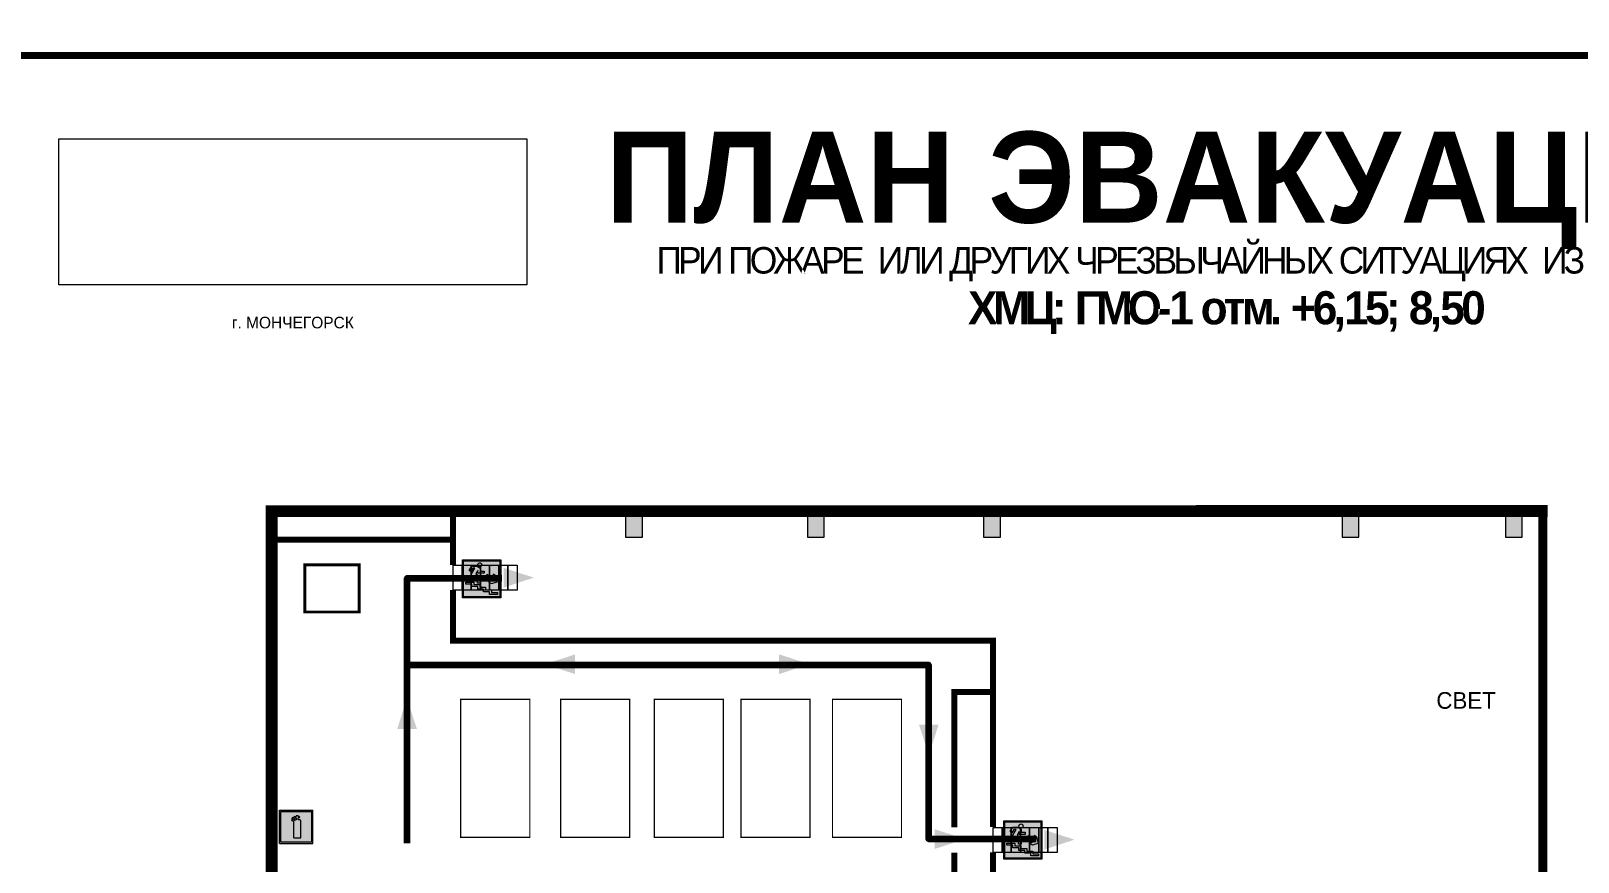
# Model space of a CAD drawing. Header units: millimetres. Extents: x 13114 to 67229, y 22859 to 38520.
# Drawn here: x 22498.3 to 22872.3, y 30307.5 to 30508.3 of the extents above; entities that cross this region are included whole.
import ezdxf

# ---------------------------------------------------------------- set-up
doc = ezdxf.new("R2010")
doc.units = ezdxf.units.MM
doc.layers.add('План_Штампы', color=7, linetype='Continuous')
doc.styles.add('обычный', font='arial.ttf')
picture_1 = doc.add_image_def('image1.jpg', size_in_pixel=(337, 105))

# ---------------------------------------------------------------- blocks, each defined once
blk = doc.blocks.new('вниз')
at = {"lineweight": 0, "true_color": 0xffffff}
h = blk.add_hatch(color=7, dxfattribs=at)
h.dxf.hatch_style = 1
h.paths.add_polyline_path([(40994.51, -4472.22), (40986.51, -4472.22), (40986.51, -4480.22), (40994.51, -4480.22)])
h.paths.add_polyline_path([(40994.31, -4472.42), (40994.31, -4480.01), (40986.71, -4480.01), (40986.71, -4472.42)], flags=16)
h.paths.add_polyline_path([(40988.43, -4473.53), (40989.43, -4473.53), (40990.19, -4473.96), (40990.19, -4474.6), (40991, -4474.6), (40991, -4475.06), (40989.73, -4475.06), (40989.73, -4474.46), (40989.3, -4475.18), (40990.17, -4475.7), (40990.17, -4477.11), (40989.63, -4477.11), (40989.63, -4476.01), (40988.94, -4475.59), (40988.94, -4476.46), (40988.94, -4476.46), (40987.47, -4476.46), (40987.26, -4476.46), (40987.26, -4475.92), (40988.4, -4475.92), (40988.4, -4475.2), (40989.1, -4473.99), (40988.66, -4473.99), (40988.24, -4474.7), (40987.86, -4474.47), (40988.41, -4473.56)], flags=0)
h.paths.add_polyline_path([(40990.55, -4473.29, -1), (40989.69, -4473.29, -1)], flags=0)
h.paths.add_polyline_path([(40988.85, -4476.89), (40988.85, -4477.43), (40990.1, -4477.43), (40990.1, -4477.99), (40991.34, -4477.99), (40991.34, -4478.54), (40992.59, -4478.54), (40992.59, -4479.09), (40993.83, -4479.09), (40993.83, -4479.52), (40992.17, -4479.52), (40992.17, -4478.97), (40990.91, -4478.97), (40990.91, -4478.41), (40989.68, -4478.41), (40989.68, -4477.86), (40988.43, -4477.86), (40988.43, -4477.31), (40987.6, -4477.31), (40987.18, -4477.31), (40987.18, -4476.89)], flags=0)
h.paths.add_polyline_path([(40991.61, -4475.33), (40993.12, -4476.2), (40992.9, -4475.27), (40993.48, -4475.6), (40993.83, -4476.88), (40992.56, -4477.22), (40991.97, -4476.88), (40992.9, -4476.61), (40991.38, -4475.74), (40991.58, -4475.39)], flags=0)
h.paths.add_polyline_path([(40990.19, -4473.96), (40989.43, -4473.53), (40988.43, -4473.53), (40988.41, -4473.56), (40987.86, -4474.47), (40988.24, -4474.7), (40988.66, -4473.99), (40989.1, -4473.99), (40988.4, -4475.2), (40988.4, -4475.92), (40987.26, -4475.92), (40987.26, -4476.46), (40987.47, -4476.46), (40988.94, -4476.46), (40988.94, -4476.27), (40988.94, -4475.59), (40989.63, -4476.01), (40989.63, -4477.11), (40990.17, -4477.11), (40990.17, -4475.7), (40989.3, -4475.18), (40989.73, -4474.46), (40989.73, -4475.06), (40991, -4475.06), (40991, -4474.6), (40990.19, -4474.6)], flags=0)
h.paths.add_polyline_path([(40990.55, -4473.29, 1), (40989.69, -4473.29, 1)], flags=0)
h.paths.add_polyline_path([(40991.61, -4475.33), (40991.58, -4475.39), (40991.38, -4475.74), (40992.9, -4476.61), (40991.97, -4476.88), (40992.56, -4477.22), (40993.83, -4476.88), (40993.48, -4475.6), (40992.9, -4475.27), (40993.12, -4476.2)], flags=0)
h.paths.add_polyline_path([(40990.1, -4477.43), (40988.85, -4477.43), (40988.85, -4476.89), (40987.18, -4476.89), (40987.18, -4477.31), (40987.6, -4477.31), (40988.43, -4477.31), (40988.43, -4477.86), (40989.68, -4477.86), (40989.68, -4478.41), (40990.91, -4478.41), (40990.91, -4478.97), (40992.17, -4478.97), (40992.17, -4479.52), (40993.83, -4479.52), (40993.83, -4479.09), (40992.59, -4479.09), (40992.59, -4478.54), (40991.34, -4478.54), (40991.34, -4477.99), (40990.1, -4477.99)], flags=0)
at = {"lineweight": 0}
h = blk.add_hatch(color=126, dxfattribs=at)
h.dxf.hatch_style = 1
h.paths.add_polyline_path([(40994.31, -4472.42), (40986.71, -4472.42), (40986.71, -4480.01), (40994.31, -4480.01)])
h.paths.add_polyline_path([(40988.43, -4473.53), (40989.43, -4473.53), (40990.19, -4473.96), (40990.19, -4474.6), (40991, -4474.6), (40991, -4475.06), (40989.73, -4475.06), (40989.73, -4474.46), (40989.3, -4475.18), (40990.17, -4475.7), (40990.17, -4477.11), (40989.63, -4477.11), (40989.63, -4476.01), (40988.94, -4475.59), (40988.94, -4476.46), (40988.94, -4476.46), (40987.47, -4476.46), (40987.26, -4476.46), (40987.26, -4475.92), (40988.4, -4475.92), (40988.4, -4475.2), (40989.1, -4473.99), (40988.66, -4473.99), (40988.24, -4474.7), (40987.86, -4474.47), (40988.41, -4473.56)], flags=16)
h.paths.add_polyline_path([(40990.55, -4473.29, -1), (40989.69, -4473.29, -1)], flags=16)
h.paths.add_polyline_path([(40988.85, -4476.89), (40988.85, -4477.43), (40990.1, -4477.43), (40990.1, -4477.99), (40991.34, -4477.99), (40991.34, -4478.54), (40992.59, -4478.54), (40992.59, -4479.09), (40993.83, -4479.09), (40993.83, -4479.52), (40992.17, -4479.52), (40992.17, -4478.97), (40990.91, -4478.97), (40990.91, -4478.41), (40989.68, -4478.41), (40989.68, -4477.86), (40988.43, -4477.86), (40988.43, -4477.31), (40987.6, -4477.31), (40987.18, -4477.31), (40987.18, -4476.89)], flags=16)
h.paths.add_polyline_path([(40991.61, -4475.33), (40993.12, -4476.2), (40992.9, -4475.27), (40993.48, -4475.6), (40993.83, -4476.88), (40992.56, -4477.22), (40991.97, -4476.88), (40992.9, -4476.61), (40991.38, -4475.74), (40991.58, -4475.39)], flags=16)
at = {"lineweight": 0, "true_color": 0xffffff}
h = blk.add_hatch(color=7, dxfattribs=at)
h.dxf.hatch_style = 1
h.paths.add_polyline_path([(40989.73, -4474.46), (40989.73, -4475.06), (40991, -4475.06), (40991, -4474.6), (40990.19, -4474.6), (40990.19, -4473.96), (40989.43, -4473.53), (40988.43, -4473.53), (40988.41, -4473.56), (40987.86, -4474.47), (40988.24, -4474.7), (40988.66, -4473.99), (40989.1, -4473.99), (40988.4, -4475.2), (40988.4, -4475.92), (40987.26, -4475.92), (40987.26, -4476.46), (40987.47, -4476.46), (40988.94, -4476.46), (40988.94, -4475.59), (40989.63, -4476.01), (40989.63, -4477.11), (40990.17, -4477.11), (40990.17, -4475.7), (40989.3, -4475.18)])
h.paths.add_polyline_path([(40989.69, -4473.29, 1), (40990.55, -4473.29, 1)])
h.paths.add_polyline_path([(40991.61, -4475.33), (40991.58, -4475.39), (40991.38, -4475.74), (40992.9, -4476.61), (40991.97, -4476.88), (40992.56, -4477.22), (40993.83, -4476.88), (40993.48, -4475.6), (40992.9, -4475.27), (40993.12, -4476.2)])
h.paths.add_polyline_path([(40990.1, -4477.43), (40988.85, -4477.43), (40988.85, -4476.89), (40987.18, -4476.89), (40987.18, -4477.31), (40987.6, -4477.31), (40988.43, -4477.31), (40988.43, -4477.86), (40989.68, -4477.86), (40989.68, -4478.41), (40990.91, -4478.41), (40990.91, -4478.97), (40992.17, -4478.97), (40992.17, -4479.52), (40993.83, -4479.52), (40993.83, -4479.09), (40992.59, -4479.09), (40992.59, -4478.54), (40991.34, -4478.54), (40991.34, -4477.99), (40990.1, -4477.99)])
at = {"color": 126, "lineweight": 0}
for points in [[(40986.51, -4472.22), (40994.51, -4472.22), (40994.51, -4480.22), (40986.51, -4480.22)], [(40986.71, -4472.42), (40994.31, -4472.42), (40994.31, -4480.01), (40986.71, -4480.01)]]:
    blk.add_lwpolyline(points, close=True, dxfattribs=at)
for points in [[(40987.47, -4476.46), (40987.26, -4476.46), (40987.26, -4475.92), (40988.4, -4475.92), (40988.4, -4475.2), (40989.1, -4473.99), (40988.66, -4473.99), (40988.24, -4474.7), (40987.86, -4474.47), (40988.41, -4473.56), (40988.43, -4473.53), (40989.43, -4473.53), (40990.19, -4473.96), (40990.19, -4474.6), (40991, -4474.6), (40991, -4475.06), (40989.73, -4475.06), (40989.73, -4474.46), (40989.3, -4475.18), (40990.17, -4475.7), (40990.17, -4477.11), (40989.63, -4477.11), (40989.63, -4476.01), (40988.94, -4475.59), (40988.94, -4476.46)], [(40987.6, -4477.31), (40987.18, -4477.31), (40987.18, -4476.89), (40988.85, -4476.89), (40988.85, -4477.43), (40990.1, -4477.43), (40990.1, -4477.99), (40991.34, -4477.99), (40991.34, -4478.54), (40992.59, -4478.54), (40992.59, -4479.09), (40993.83, -4479.09), (40993.83, -4479.52), (40992.17, -4479.52), (40992.17, -4478.97), (40990.91, -4478.97), (40990.91, -4478.41), (40989.68, -4478.41), (40989.68, -4477.86), (40988.43, -4477.86), (40988.43, -4477.31), (40987.6, -4477.31)], [(40987.47, -4476.46), (40988.94, -4476.46), (40988.94, -4476.27)], [(40991.58, -4475.39), (40991.38, -4475.74), (40992.9, -4476.61), (40991.97, -4476.88), (40992.56, -4477.22), (40993.83, -4476.88), (40993.48, -4475.6), (40992.9, -4475.27), (40993.12, -4476.2), (40991.61, -4475.33), (40991.58, -4475.39)]]:
    blk.add_lwpolyline(points, dxfattribs=at)
blk.add_circle((40990.12, -4473.29), 0.432, dxfattribs=at)
blk = doc.blocks.new('A$C3AD82952')
at = {"true_color": 0xf5f5ff}
h = blk.add_hatch(color=7, dxfattribs=at)
h.dxf.hatch_style = 1
h.paths.add_polyline_path([(8.21, 8.73, 0.414214), (7.89, 9.05), (7.22, 9.05), (7.22, 9.92), (7.59, 9.92, 1), (7.57, 10.36), (7.22, 10.36), (7.22, 10.6), (6.43, 10.6), (6.43, 10.36), (6.01, 10.36), (4.74, 9.59), (4.74, 8.69), (4.98, 8.73), (4.98, 9.26), (6.12, 9.91), (6.43, 9.91), (6.43, 9.05), (5.76, 9.05, 0.414214), (5.44, 8.73), (5.44, 2.2), (8.21, 2.2)], flags=0)
h.paths.add_polyline_path([(12.8, 12.8), (0, 12.8), (0, 0), (12.8, 0)])
h.paths.add_polyline_path([(0.51, 12.29), (12.29, 12.29), (12.29, 0.51), (0.51, 0.51)], flags=16)
h.paths.add_polyline_path([(4.74, 9.59), (6.01, 10.36), (6.43, 10.36), (6.43, 10.6), (7.22, 10.6), (7.22, 10.36), (7.59, 10.36, -0.94586), (7.59, 9.92), (7.22, 9.92), (7.22, 9.05), (7.89, 9.05, -0.414214), (8.21, 8.73), (8.21, 2.2), (5.44, 2.2), (5.44, 8.73, -0.414214), (5.76, 9.05), (6.43, 9.05), (6.43, 9.91), (6.12, 9.91), (4.98, 9.26), (4.98, 8.73), (4.74, 8.69)], flags=0)
h = blk.add_hatch(color=242)
h.dxf.hatch_style = 1
h.paths.add_polyline_path([(12.29, 12.29), (0.51, 12.29), (0.51, 0.51), (12.29, 0.51)])
h.paths.add_polyline_path([(4.74, 8.69), (4.74, 9.59), (6.01, 10.36), (6.43, 10.36), (6.43, 10.6), (7.22, 10.6), (7.22, 10.36), (7.59, 10.36, -0.94586), (7.59, 9.92), (7.22, 9.92), (7.22, 9.05), (7.89, 9.05, -0.414214), (8.21, 8.73), (8.21, 2.2), (5.44, 2.2), (5.44, 8.73, -0.414214), (5.76, 9.05), (6.43, 9.05), (6.43, 9.91), (6.12, 9.91), (4.98, 9.26), (4.98, 8.73)], flags=16)
h = blk.add_hatch(color=7, dxfattribs=at)
h.dxf.hatch_style = 1
h.paths.add_polyline_path([(8.21, 8.73, 0.414214), (7.89, 9.05), (7.22, 9.05), (7.22, 9.92), (7.59, 9.92, 1), (7.57, 10.36), (7.22, 10.36), (7.22, 10.6), (6.43, 10.6), (6.43, 10.36), (6.01, 10.36), (4.74, 9.59), (4.74, 8.69), (4.98, 8.73), (4.98, 9.26), (6.12, 9.91), (6.43, 9.91), (6.43, 9.05), (5.76, 9.05, 0.414214), (5.44, 8.73), (5.44, 2.2), (8.21, 2.2)])
at = {"color": 242, "lineweight": 5}
for p, q in [((0, 0), (0, 12.8)), ((0, 12.8), (12.8, 12.8)), ((12.8, 0), (12.8, 12.8)), ((6.01, 10.36), (4.74, 9.59)), ((4.74, 9.59), (4.74, 8.69)), ((4.74, 8.69), (4.98, 8.73)), ((4.98, 9.26), (6.12, 9.91)), ((4.98, 8.73), (4.98, 9.26)), ((5.44, 2.2), (5.44, 8.73)), ((5.76, 9.05), (6.43, 9.05)), ((6.01, 10.36), (6.43, 10.36)), ((6.12, 9.91), (6.43, 9.91)), ((7.22, 10.6), (6.43, 10.6)), ((6.43, 10.6), (6.43, 10.36)), ((6.43, 9.91), (6.43, 9.05)), ((7.22, 10.36), (7.22, 10.6)), ((7.59, 10.36), (7.22, 10.36)), ((7.22, 9.05), (7.22, 9.92)), ((7.59, 9.92), (7.22, 9.92)), ((7.89, 9.05), (7.22, 9.05)), ((8.21, 2.2), (8.21, 8.73)), ((0, 0), (12.8, 0)), ((5.44, 2.2), (8.21, 2.2))]:
    blk.add_line(p, q, dxfattribs=at)
blk.add_lwpolyline([(0.51, 12.29), (12.29, 12.29), (12.29, 0.51), (0.51, 0.51)], close=True, dxfattribs=at)
for centre, radius, start, end in [((5.76, 8.73), 0.32, 90, 180), ((7.58, 10.14), 0.223, 273.18746, 86.81254), ((7.89, 8.73), 0.32, 0, 90)]:
    blk.add_arc(centre, radius, start, end, dxfattribs=at)

msp = doc.modelspace()

# ---------------------------------------------------------------- hatches: boundary and pattern name
at = {"lineweight": 0}
h = msp.add_hatch(color=256, dxfattribs=at)
h.dxf.hatch_style = 1
h.paths.add_polyline_path([(22642.04, 30392.13), (22642.04, 30385.98), (22646.1, 30385.98), (22646.1, 30392.13)])
h = msp.add_hatch(color=256, dxfattribs=at)
h.dxf.hatch_style = 1
h.paths.add_polyline_path([(22685.98, 30392.13), (22685.98, 30385.98), (22690.04, 30385.98), (22690.04, 30392.13)])
h = msp.add_hatch(color=256, dxfattribs=at)
h.dxf.hatch_style = 1
h.paths.add_polyline_path([(22728.59, 30392.13), (22728.59, 30385.98), (22732.65, 30385.98), (22732.65, 30392.13)])
h = msp.add_hatch(color=256, dxfattribs=at)
h.dxf.hatch_style = 1
h.paths.add_polyline_path([(22815.26, 30392.13), (22815.26, 30385.98), (22819.32, 30385.98), (22819.32, 30392.13)])
h = msp.add_hatch(color=256, dxfattribs=at)
h.dxf.hatch_style = 1
h.paths.add_polyline_path([(22854.77, 30392.13), (22854.77, 30385.98), (22858.83, 30385.98), (22858.83, 30392.13)])

# ---------------------------------------------------------------- linework, layer by layer
at = {"color": 1, "lineweight": 100}
for points in [[(22483.53, 30897.37), (23083.53, 30897.37), (23083.53, 30502.37), (22483.53, 30502.37)], [(22483.53, 30502.37), (23083.53, 30502.37), (23083.53, 30107.37), (22483.53, 30107.37)]]:
    msp.add_lwpolyline(points, close=True, dxfattribs=at)
at = {"lineweight": 0}
for points, const_width in [([(22864.9, 30173.58), (22556.47, 30173.58), (22556.47, 30392.28), (22864.95, 30392.3)], 2.88), ([(22600.32, 30379.24), (22600.32, 30392.28), (22556.47, 30392.28), (22556.47, 30300.63), (22730.88, 30300.63), (22730.88, 30309.83)], 1.44), ([(22863.83, 30392.28), (22863.83, 30173.58)], 2.16), ([(22556.47, 30385.39), (22600.04, 30385.39)], 1.44), ([(22730.88, 30315.99), (22730.88, 30360.97), (22600.32, 30360.97), (22600.32, 30373.22)], 1.44), ([(22721.49, 30315.86), (22721.49, 30348.62), (22730.83, 30348.62)], 1.44), ([(22721.49, 30301.43), (22721.49, 30309.75)], 1.44)]:
    msp.add_lwpolyline(points, dxfattribs=dict(at, const_width=const_width))
for points in [[(22642.04, 30385.98), (22646.1, 30385.98), (22646.1, 30392.13), (22642.04, 30392.13)], [(22685.98, 30385.98), (22690.04, 30385.98), (22690.04, 30392.13), (22685.98, 30392.13)], [(22728.59, 30385.98), (22732.65, 30385.98), (22732.65, 30392.13), (22728.59, 30392.13)], [(22815.26, 30385.98), (22819.32, 30385.98), (22819.32, 30392.13), (22815.26, 30392.13)], [(22854.77, 30385.98), (22858.83, 30385.98), (22858.83, 30392.13), (22854.77, 30392.13)], [(22600.32, 30379.24), (22602.53, 30379.24), (22602.53, 30373.22), (22600.32, 30373.22)], [(22602.53, 30379.24), (22604.74, 30379.24), (22604.74, 30373.22), (22602.53, 30373.22)], [(22604.74, 30379.24), (22606.96, 30379.24), (22606.96, 30373.22), (22604.74, 30373.22)], [(22606.96, 30379.24), (22609.17, 30379.24), (22609.17, 30373.22), (22606.96, 30373.22)], [(22609.17, 30379.24), (22611.39, 30379.24), (22611.39, 30373.22), (22609.17, 30373.22)], [(22611.39, 30379.24), (22613.6, 30379.24), (22613.6, 30373.22), (22611.39, 30373.22)], [(22613.6, 30379.24), (22615.81, 30379.24), (22615.81, 30373.22), (22613.6, 30373.22)], [(22730.88, 30315.85), (22733.09, 30315.85), (22733.09, 30309.83), (22730.88, 30309.83)], [(22733.09, 30315.85), (22735.3, 30315.85), (22735.3, 30309.83), (22733.09, 30309.83)], [(22735.3, 30315.85), (22737.52, 30315.85), (22737.52, 30309.83), (22735.3, 30309.83)], [(22737.52, 30315.85), (22739.73, 30315.85), (22739.73, 30309.83), (22737.52, 30309.83)], [(22739.73, 30315.85), (22741.94, 30315.85), (22741.94, 30309.83), (22739.73, 30309.83)], [(22741.94, 30315.85), (22744.16, 30315.85), (22744.16, 30309.83), (22741.94, 30309.83)], [(22744.16, 30315.85), (22746.37, 30315.85), (22746.37, 30309.83), (22744.16, 30309.83)]]:
    msp.add_lwpolyline(points, close=True, dxfattribs=at)
for points, const_width in [([(22564.47, 30379.34), (22577.59, 30379.34), (22577.59, 30367.92), (22564.47, 30367.92)], 0.72), ([(22602.18, 30346.81), (22618.87, 30346.81), (22618.87, 30313.47), (22602.18, 30313.47)], 0.288), ([(22626.36, 30346.81), (22643.04, 30346.81), (22643.04, 30313.47), (22626.36, 30313.47)], 0.288), ([(22649, 30346.81), (22665.68, 30346.81), (22665.68, 30313.47), (22649, 30313.47)], 0.288), ([(22669.94, 30346.81), (22686.62, 30346.81), (22686.62, 30313.47), (22669.94, 30313.47)], 0.288), ([(22692.07, 30346.81), (22708.76, 30346.81), (22708.76, 30313.47), (22692.07, 30313.47)], 0.288)]:
    msp.add_lwpolyline(points, close=True, dxfattribs=dict(at, const_width=const_width))
at = {"color": 126, "lineweight": 100, "true_color": 0x008754}
for points in [[(22589.2, 30312.04), (22589.2, 30376.13), (22612.09, 30376.13)], [(22589.2, 30355.17), (22715.31, 30355.17), (22715.31, 30313.08), (22741.28, 30313.08)]]:
    msp.add_lwpolyline(points, dxfattribs=at)
at = {"layer": 'План_Штампы', "color": 126, "true_color": 0x008754}
for points in [[(22612.54, 30373.82), (22612.55, 30378.58), (22619.86, 30376.22)], [(22629.83, 30357.68), (22629.82, 30352.92), (22622.51, 30355.28)], [(22679.16, 30352.92), (22679.17, 30357.68), (22686.48, 30355.32)], [(22591.58, 30339.67), (22586.82, 30339.68), (22589.18, 30346.99)], [(22712.96, 30340.72), (22717.72, 30340.71), (22715.36, 30333.4)], [(22716.76, 30310.65), (22716.78, 30315.42), (22724.08, 30313.06)], [(22743.25, 30310.5), (22743.26, 30315.27), (22750.57, 30312.91)]]:
    msp.add_solid(points, dxfattribs=at)

# ---------------------------------------------------------------- block references
at = {"color": 126, "true_color": 0x008754, "xscale": 1.152, "yscale": 1.152, "zscale": 1.152}
for p in [(-24613.82, 35532.54), (-24482.99, 35469.43)]:
    msp.add_blockref('вниз', p, dxfattribs=at)
at = {"xscale": 0.625, "yscale": 0.625, "zscale": 0.625}
msp.add_blockref('A$C3AD82952', (22558.39, 30312), dxfattribs=at)

# ---------------------------------------------------------------- texts
at = {"lineweight": 0, "style": 'обычный'}
for s, insert, char_height, width, attachment_point in [('{\\fProxima Nova Rg|b1|i0|c204|p2;ПЛАН ЭВАКУАЦИИ}', (22637.28, 30483.98), 22, 493.8901, 1), ('\\pi-8.4,l8.4,t8.4;{\\fProxima Nova Rg|b0|i0|c204|p2;г. МОНЧЕГОРСК\\H1.1997x; }', (22561.58, 30437.84), 2.8, 126.6484, 5), ('\\pi-12.096,l12.096,t12.096;{\\fProxima Nova Rg|b0|i0|c204|p2;СВЕТ\\H1.1997x; }', (22845.25, 30346.52), 4.032, 182.3736, 5)]:
    msp.add_mtext(s, dxfattribs=dict(at, insert=insert, char_height=char_height, width=width, attachment_point=attachment_point))
at = {"color": 0, "lineweight": 0, "insert": (22786.97, 30456.28), "char_height": 8, "width": 449.2158, "attachment_point": 5, "style": 'обычный'}
msp.add_mtext('{\\fArial Black|b1|i0|c204|p34;\\H2x;\\T0.85;  \\fArial Narrow|b0|i0|c204|p34;\\H0.8x;\\W0.9;\\P\\fProxima Nova Rg|b0|i0|c204|p2;\\H0.5x;\\W1;\\C256;ПРИ ПОЖАРЕ  ИЛИ ДРУГИХ ЧРЕЗВЫЧАЙНЫХ СИТУАЦИЯХ  ИЗ ПОМЕЩЕНИЙ \\fProxima Nova Rg|b1|i0|c204|p2;\\H1.25x;\\PХМЦ: ГМО-1 отм. +6,15; 8,50}', dxfattribs=at)

# ---------------------------------------------------------------- pictures from other files: only their frames are drawn
at = {"color": 7, "lineweight": 0, "true_color": 0xf5f5ff}
image = msp.add_image(picture_1, insert=(22505.02, 30447), size_in_units=(113.11, 35.24), dxfattribs=at)
image.dxf.flags = 7

doc.saveas('drawing.dxf')
